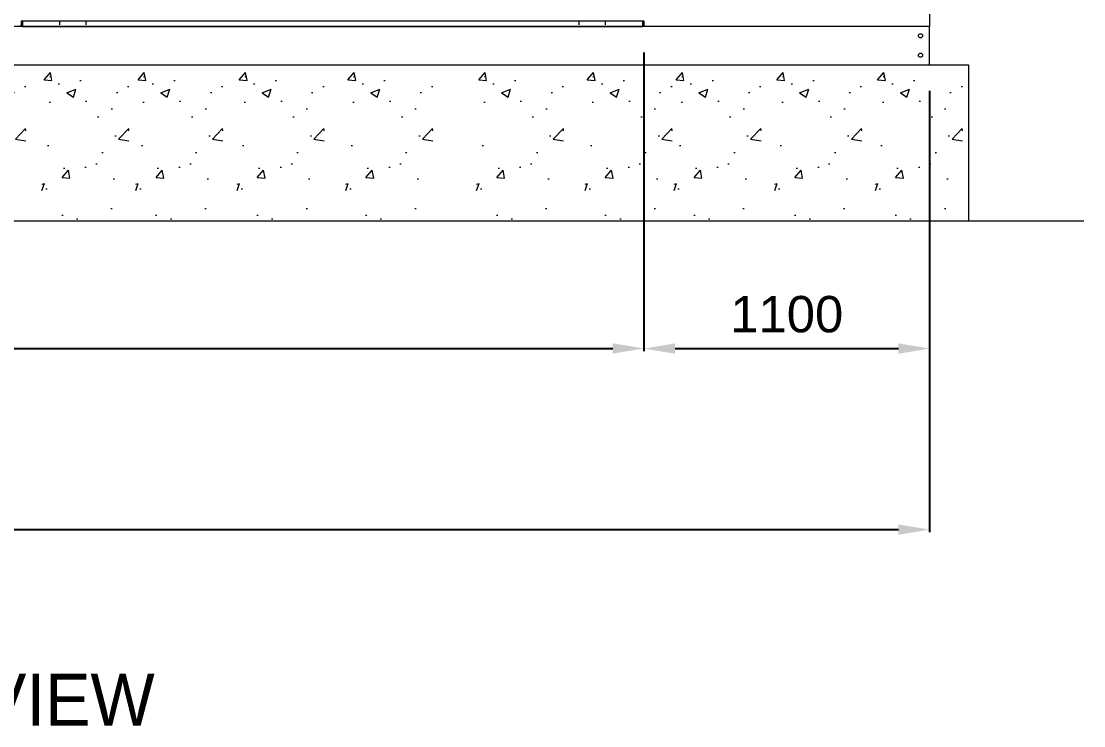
# Model space of a CAD drawing. Header units: millimetres. Extents: x -664082 to 30827, y -141530 to 21962.
# Drawn here: x 14515 to 18606, y 6056 to 8769 of the extents above; entities that cross this region are included whole.
import ezdxf
from ezdxf.enums import TextEntityAlignment as Align

# ---------------------------------------------------------------- set-up
doc = ezdxf.new("R2010")
doc.units = ezdxf.units.MM
doc.layers.add('냉각탑_text', color=3, linetype='Continuous')
doc.layers.add('냉각탑_기초', color=23, linetype='Continuous')
doc.styles.get("Standard").update_dxf_attribs({"font": 'arial.ttf'})
doc.styles.add('돋움', font='Dotum.ttf')
doc.dimstyles.new('1.40', dxfattribs={"dimscale": 20, "dimtxt": 1.5, "dimasz": 1, "dimexe": 0.5, "dimexo": 0.5, "dimgap": 0.5, "dimtad": 1, "dimdec": 0, "dimzin": 0, "dimdsep": 46, "dimtxsty": 'Standard', "dimcen": 0, "dimclrd": 2, "dimclre": 2, "dimclrt": 3, "dimadec": 0, "dimazin": 0, "dimtfac": 1, "dimtdec": 0, "dimtmove": 0, "dimatfit": 0, "dimfxl": 1, "dimtolj": 1, "dimtzin": 0, "dimlwd": -1, "dimlwe": -1, "dimarcsym": 0})

# ---------------------------------------------------------------- blocks, each defined once
blk = doc.blocks.new('*D389')
at = {"color": 2, "transparency": 16777216}
for p, q in [((16912.8, 8649.3), (16912.8, 7498.9)), ((18012.8, 8500.9), (18012.8, 7498.9)), ((17032.8, 7508.9), (17892.8, 7508.9))]:
    blk.add_line(p, q, dxfattribs=at)
for points in [[(17032.8, 7528.9), (17032.8, 7488.9), (16912.8, 7508.9)], [(17892.8, 7528.9), (17892.8, 7488.9), (18012.8, 7508.9)]]:
    blk.add_solid(points, dxfattribs=at)
at = {"layer": 'Defpoints', "color": 0, "transparency": 16777216}
for p in [(16912.8, 8749.3), (18012.8, 8600.9), (18012.8, 7508.9)]:
    blk.add_point(p, dxfattribs=at)
at = {"color": 3, "lineweight": 5, "transparency": 16777216, "insert": (17462.8, 7640.4), "char_height": 140, "attachment_point": 5}
blk.add_mtext('\\A1;1100', dxfattribs=at)
blk = doc.blocks.new('*D387')
at = {"color": 2, "transparency": 16777216}
for p, q in [((11512.8, 8649.3), (11512.8, 7499.2)), ((16912.8, 8649.3), (16912.8, 7499.2)), ((11632.8, 7509.2), (16792.8, 7509.2))]:
    blk.add_line(p, q, dxfattribs=at)
for points in [[(11632.8, 7529.2), (11632.8, 7489.2), (11512.8, 7509.2)], [(16792.8, 7529.2), (16792.8, 7489.2), (16912.8, 7509.2)]]:
    blk.add_solid(points, dxfattribs=at)
at = {"layer": 'Defpoints', "color": 0, "transparency": 16777216}
for p in [(11512.8, 8749.3), (16912.8, 8749.3), (16912.8, 7509.2)]:
    blk.add_point(p, dxfattribs=at)
at = {"color": 3, "lineweight": 5, "transparency": 16777216, "insert": (14212.8, 7640.6), "char_height": 140, "attachment_point": 5}
blk.add_mtext('\\A1;5400', dxfattribs=at)
blk = doc.blocks.new('*D390')
at = {"color": 2, "transparency": 16777216}
for p, q in [((9812.8, 8500.9), (9812.8, 6801.5)), ((18012.8, 8500.9), (18012.8, 6801.5)), ((9932.8, 6811.5), (17892.8, 6811.5))]:
    blk.add_line(p, q, dxfattribs=at)
for points in [[(9932.8, 6831.5), (9932.8, 6791.5), (9812.8, 6811.5)], [(17892.8, 6831.5), (17892.8, 6791.5), (18012.8, 6811.5)]]:
    blk.add_solid(points, dxfattribs=at)
at = {"layer": 'Defpoints', "color": 0, "transparency": 16777216}
for p in [(9812.8, 8600.9), (18012.8, 8600.9), (18012.8, 6811.5)]:
    blk.add_point(p, dxfattribs=at)
at = {"color": 3, "lineweight": 5, "transparency": 16777216, "insert": (13912.8, 6943), "char_height": 140, "attachment_point": 5}
blk.add_mtext('\\A1;8200', dxfattribs=at)
blk = doc.blocks.new('1')
at = {"lineweight": 20}
for p, q in [((18012.8, 12349.3), (18012.8, 8749.3)), ((16912.8, 8749.3), (12012.8, 8749.3)), ((18012.8, 8749.3), (16912.8, 8749.3)), ((9812.8, 8600.9), (18012.8, 8600.9))]:
    blk.add_line(p, q, dxfattribs=at)
at = {"color": 7, "lineweight": 20, "ltscale": 0.34}
for p, q in [((14514.8, 8769.3), (14514.8, 8755.7)), ((14663.8, 8755.7), (14663.8, 8769.3)), ((14763.8, 8769.3), (14763.8, 8755.7)), ((16663.8, 8755.7), (16663.8, 8769.3)), ((16763.8, 8769.3), (16763.8, 8755.7)), ((16912.8, 8755.7), (16912.8, 8769.3))]:
    blk.add_line(p, q, dxfattribs=at)
at = {"color": 7, "lineweight": 20}
for p, q in [((14663.8, 8769.3), (14514.8, 8769.3)), ((16908.1, 8769.3), (14519.5, 8769.3)), ((16663.8, 8769.3), (14763.8, 8769.3)), ((16912.8, 8769.3), (16763.8, 8769.3)), ((16912.8, 8749.3), (14514.8, 8749.3)), ((14519.5, 8749.3), (16908.1, 8749.3))]:
    blk.add_line(p, q, dxfattribs=at)
at = {"color": 7, "lineweight": 20, "ltscale": 0.3825}
for p, q in [((14519.5, 8769.3), (14519.5, 8754)), ((16908.1, 8754), (16908.1, 8769.3))]:
    blk.add_line(p, q, dxfattribs=at)
at = {"color": 7, "lineweight": 20, "ltscale": 0.39}
blk.add_line((16912.8, 8771.3), (16912.8, 8755.7), dxfattribs=at)
at = {"color": 7, "lineweight": 20, "ltscale": 0.00043427}
blk.add_line((16912.8, 8758.8), (16912.8, 8758.8), dxfattribs=at)
at = {"color": 7, "lineweight": 20, "ltscale": 0.16}
for p, q in [((14514.8, 8749.3), (14514.8, 8755.7)), ((16912.8, 8755.7), (16912.8, 8749.3))]:
    blk.add_line(p, q, dxfattribs=at)
at = {"color": 7, "lineweight": 20, "ltscale": 0.1175}
for p, q in [((14519.5, 8749.3), (14519.5, 8754)), ((16908.1, 8749.3), (16908.1, 8754))]:
    blk.add_line(p, q, dxfattribs=at)
at = {"color": 7, "lineweight": 20, "ltscale": 0.000478323}
blk.add_line((14524.4, 8749.3), (14524.4, 8749.3), dxfattribs=at)
at = {"color": 7, "lineweight": 20, "ltscale": 0.000571071}
blk.add_line((14625.1, 8749.3), (14625.2, 8749.3), dxfattribs=at)
at = {"color": 7, "lineweight": 20, "ltscale": 0.000337276}
blk.add_line((14639.6, 8749.3), (14639.6, 8749.3), dxfattribs=at)
at = {"color": 7, "lineweight": 20, "ltscale": 0.000669931}
blk.add_line((15114.7, 8749.3), (15114.7, 8749.3), dxfattribs=at)
at = {"color": 7, "lineweight": 20, "ltscale": 0.000895851}
blk.add_line((15124.4, 8749.3), (15124.4, 8749.3), dxfattribs=at)
at = {"color": 7, "lineweight": 20, "ltscale": 0.000673251}
blk.add_line((15666.6, 8749.3), (15666.6, 8749.3), dxfattribs=at)
at = {"color": 7, "lineweight": 20, "ltscale": 0.000571084}
blk.add_line((15681, 8749.3), (15681, 8749.3), dxfattribs=at)
at = {"color": 7, "lineweight": 20, "ltscale": 0.000197227}
blk.add_line((15761.1, 8749.3), (15761.1, 8749.3), dxfattribs=at)
at = {"color": 7, "lineweight": 20, "ltscale": 0.000670507}
blk.add_line((16303.3, 8749.3), (16303.3, 8749.3), dxfattribs=at)
at = {"color": 7, "lineweight": 20, "ltscale": 0.000335273}
blk.add_line((16313, 8749.3), (16313, 8749.3), dxfattribs=at)
at = {"color": 7, "lineweight": 20, "ltscale": 0.000447819}
blk.add_line((16903.3, 8749.3), (16903.3, 8749.3), dxfattribs=at)
at = {"color": 0, "lineweight": 20}
blk.add_line((18012.8, 8600.9), (18012.8, 8749.3), dxfattribs=at)
at = {"lineweight": 20}
for centre in [(17977.8, 8713.4), (17977.8, 8638.4)]:
    blk.add_circle(centre, 8, dxfattribs=at)
at = {"color": 7, "lineweight": 20}
for centre, radius, start, end in [((14559.5, 8754), 4.7, 269.7272, 270), ((14561.2, 8755.7), 6.4, 269.7738, 270), ((14623.4, 8755.7), 6.4, 270, 270.2365), ((15746.6, 8754), 4.7, 270, 270.2728), ((15793.7, 8755.7), 6.4, 269.7738, 270), ((15855.9, 8755.7), 6.4, 270, 270.2365), ((16754.2, 8755.7), 6.4, 269.7608, 270), ((16816.4, 8755.7), 6.4, 270, 270.229), ((16868.1, 8754), 4.7, 270, 270.2728)]:
    blk.add_arc(centre, radius, start, end, dxfattribs=at)

msp = doc.modelspace()

# ---------------------------------------------------------------- hatches: boundary and pattern name
at = {"layer": '냉각탑_기초', "lineweight": 20, "ltscale": 30}
h = msp.add_hatch(dxfattribs=at)
h.set_pattern_fill('AR-CONC', color=256, scale=50, style=0)
h.set_pattern_definition([(50, (-395.9, -7940.4), (358.63, -31.376), [37.5, -412.5]), (355, (-395.9, -7940.4), (-69.3757, 376.096), [30, -330]), (100.4514, (-366.03, -7943.02), (289.2547, 344.72), [31.87, -350.571]), (46.1842, (-395.9, -7840.4), (533.6205, -82.7595), [56.25, -618.75]), (96.6356, (-351.44, -7847.3), (467.331, 487.059), [47.805, -525.856]), (351.1842, (-395.9, -7840.4), (467.331, 487.059), [45, -495]), (21, (-345.9, -7865.4), (298.4535, -201.3094), [37.5, -412.5]), (326, (-345.9, -7865.4), (121.6577, 362.575), [30, -330]), (71.4514, (-321.04, -7882.18), (420.1113, 161.265), [31.87, -350.571]), (37.5, (-395.91, -7940.4), (6.0799, 166.4469), [0, -326, 0, -335, 0, -331.25]), (7.5, (-395.91, -7940.4), (131.5348, 197.2059), [0, -191, 0, -318.5, 0, -126.25]), (327.5, (-507.41, -7940.4), (266.9112, -11.2774), [0, -125, 0, -390, 0, -517.5]), (317.5, (-557.41, -7940.4), (291.593, 50.0525), [0, -162.5, 0, -259, 0, -367.5])])
h.paths.add_polyline_path([(14532.6, 8600.9), (14197.6, 8600.9), (14197.6, 8000.9), (14532.6, 8000.9)])
h = msp.add_hatch(dxfattribs=at)
h.set_pattern_fill('AR-CONC', color=256, scale=50, style=0)
h.set_pattern_definition([(50, (1.18, -7940.4), (358.63, -31.376), [37.5, -412.5]), (355, (1.18, -7940.4), (-69.3757, 376.096), [30, -330]), (100.4514, (31.06, -7943.02), (289.2547, 344.72), [31.87, -350.571]), (46.1842, (1.18, -7840.4), (533.6205, -82.7595), [56.25, -618.75]), (96.6356, (45.64, -7847.3), (467.331, 487.059), [47.805, -525.856]), (351.1842, (1.2, -7840.4), (467.331, 487.059), [45, -495]), (21, (51.18, -7865.4), (298.4535, -201.3094), [37.5, -412.5]), (326, (51.18, -7865.4), (121.6577, 362.575), [30, -330]), (71.4514, (76.05, -7882.18), (420.1113, 161.265), [31.87, -350.571]), (37.5, (1.18, -7940.4), (6.0799, 166.4469), [0, -326, 0, -335, 0, -331.25]), (7.5, (1.18, -7940.4), (131.5348, 197.2059), [0, -191, 0, -318.5, 0, -126.25]), (327.5, (-110.32, -7940.4), (266.9112, -11.2774), [0, -125, 0, -390, 0, -517.5]), (317.5, (-160.32, -7940.4), (291.593, 50.0525), [0, -162.5, 0, -259, 0, -367.5])])
h.paths.add_polyline_path([(14929.7, 8600.9), (14594.7, 8600.9), (14594.7, 8000.9), (14929.7, 8000.9)])
h = msp.add_hatch(dxfattribs=at)
h.set_pattern_fill('AR-CONC', color=256, scale=50, style=0)
h.set_pattern_definition([(50, (362.8, -7940.4), (358.63, -31.376), [37.5, -412.5]), (355, (362.8, -7940.4), (-69.3757, 376.096), [30, -330]), (100.4514, (392.7, -7943.02), (289.2547, 344.72), [31.87, -350.571]), (46.1842, (362.8, -7840.4), (533.6205, -82.7595), [56.25, -618.75]), (96.6356, (407.3, -7847.3), (467.331, 487.059), [47.805, -525.856]), (351.1842, (362.8, -7840.4), (467.331, 487.059), [45, -495]), (21, (412.8, -7865.4), (298.4535, -201.3094), [37.5, -412.5]), (326, (412.8, -7865.4), (121.6577, 362.575), [30, -330]), (71.4514, (437.68, -7882.18), (420.1113, 161.265), [31.87, -350.571]), (37.5, (362.81, -7940.4), (6.0799, 166.4469), [0, -326, 0, -335, 0, -331.25]), (7.5, (362.81, -7940.4), (131.5348, 197.2059), [0, -191, 0, -318.5, 0, -126.25]), (327.5, (251.31, -7940.4), (266.9112, -11.2774), [0, -125, 0, -390, 0, -517.5]), (317.5, (201.3, -7940.4), (291.593, 50.0525), [0, -162.5, 0, -259, 0, -367.5])])
h.paths.add_polyline_path([(15291.3, 8600.9), (14956.3, 8600.9), (14956.3, 8000.9), (15291.3, 8000.9)])
h = msp.add_hatch(dxfattribs=at)
h.set_pattern_fill('AR-CONC', color=256, scale=50, style=0)
h.set_pattern_definition([(50, (752.8, -7940.4), (358.63, -31.376), [37.5, -412.5]), (355, (752.8, -7940.4), (-69.3757, 376.096), [30, -330]), (100.4514, (782.7, -7943.02), (289.2547, 344.72), [31.87, -350.571]), (46.1842, (752.8, -7840.4), (533.6205, -82.7595), [56.25, -618.75]), (96.6356, (797.3, -7847.3), (467.331, 487.059), [47.805, -525.856]), (351.1842, (752.8, -7840.4), (467.331, 487.059), [45, -495]), (21, (802.8, -7865.4), (298.4535, -201.3094), [37.5, -412.5]), (326, (802.8, -7865.4), (121.6577, 362.575), [30, -330]), (71.4514, (827.68, -7882.18), (420.1113, 161.265), [31.87, -350.571]), (37.5, (752.81, -7940.4), (6.0799, 166.4469), [0, -326, 0, -335, 0, -331.25]), (7.5, (752.8, -7940.4), (131.5348, 197.2059), [0, -191, 0, -318.5, 0, -126.25]), (327.5, (641.31, -7940.4), (266.9112, -11.2774), [0, -125, 0, -390, 0, -517.5]), (317.5, (591.3, -7940.4), (291.593, 50.0525), [0, -162.5, 0, -259, 0, -367.5])])
h.paths.add_polyline_path([(15681.3, 8600.9), (15346.3, 8600.9), (15346.3, 8000.9), (15681.3, 8000.9)])
h = msp.add_hatch(dxfattribs=at)
h.set_pattern_fill('AR-CONC', color=256, scale=50, style=0)
h.set_pattern_definition([(50, (1171.3, -7940.4), (358.63, -31.376), [37.5, -412.5]), (355, (1171.3, -7940.4), (-69.3757, 376.096), [30, -330]), (100.4514, (1201.2, -7943.02), (289.2547, 344.72), [31.87, -350.571]), (46.1842, (1171.3, -7840.4), (533.6205, -82.7595), [56.25, -618.75]), (96.6356, (1215.8, -7847.3), (467.331, 487.059), [47.805, -525.856]), (351.1842, (1171.3, -7840.4), (467.331, 487.059), [45, -495]), (21, (1221.3, -7865.4), (298.4535, -201.3094), [37.5, -412.5]), (326, (1221.3, -7865.4), (121.6577, 362.575), [30, -330]), (71.4514, (1246.2, -7882.18), (420.1113, 161.265), [31.87, -350.571]), (37.5, (1171.31, -7940.4), (6.0799, 166.4469), [0, -326, 0, -335, 0, -331.25]), (7.5, (1171.31, -7940.4), (131.5348, 197.2059), [0, -191, 0, -318.5, 0, -126.25]), (327.5, (1059.81, -7940.4), (266.9112, -11.2774), [0, -125, 0, -390, 0, -517.5]), (317.5, (1009.81, -7940.4), (291.593, 50.0525), [0, -162.5, 0, -259, 0, -367.5])])
h.paths.add_polyline_path([(16099.8, 8600.9), (15764.8, 8600.9), (15764.8, 8000.9), (16099.8, 8000.9)])
h = msp.add_hatch(dxfattribs=at)
h.set_pattern_fill('AR-CONC', color=256, scale=50, style=0)
h.set_pattern_definition([(50, (1675.07, -7940.4), (358.63, -31.376), [37.5, -412.5]), (355, (1675.07, -7940.4), (-69.3757, 376.096), [30, -330]), (100.4514, (1704.95, -7943.02), (289.2547, 344.72), [31.87, -350.571]), (46.1842, (1675.07, -7840.4), (533.6205, -82.7595), [56.25, -618.75]), (96.6356, (1719.54, -7847.3), (467.331, 487.059), [47.805, -525.856]), (351.1842, (1675.07, -7840.4), (467.331, 487.059), [45, -495]), (21, (1725.07, -7865.4), (298.4535, -201.3094), [37.5, -412.5]), (326, (1725.07, -7865.4), (121.6577, 362.575), [30, -330]), (71.4514, (1749.94, -7882.18), (420.1113, 161.265), [31.87, -350.571]), (37.5, (1675.07, -7940.4), (6.0799, 166.4469), [0, -326, 0, -335, 0, -331.25]), (7.5, (1675.07, -7940.4), (131.5348, 197.2059), [0, -191, 0, -318.5, 0, -126.25]), (327.5, (1563.57, -7940.4), (266.9112, -11.2774), [0, -125, 0, -390, 0, -517.5]), (317.5, (1513.57, -7940.4), (291.593, 50.0525), [0, -162.5, 0, -259, 0, -367.5])])
h.paths.add_polyline_path([(16603.6, 8600.9), (16268.6, 8600.9), (16268.6, 8000.9), (16603.6, 8000.9)])
h = msp.add_hatch(dxfattribs=at)
h.set_pattern_fill('AR-CONC', color=256, scale=50, style=0)
h.set_pattern_definition([(50, (2092.98, -7940.4), (358.63, -31.376), [37.5, -412.5]), (355, (2092.98, -7940.4), (-69.3757, 376.096), [30, -330]), (100.4514, (2122.87, -7943.02), (289.2547, 344.72), [31.87, -350.571]), (46.1842, (2093, -7840.4), (533.6205, -82.7595), [56.25, -618.75]), (96.6356, (2137.45, -7847.3), (467.331, 487.059), [47.805, -525.856]), (351.1842, (2093, -7840.4), (467.331, 487.059), [45, -495]), (21, (2142.98, -7865.4), (298.4535, -201.3094), [37.5, -412.5]), (326, (2142.98, -7865.4), (121.6577, 362.575), [30, -330]), (71.4514, (2167.85, -7882.18), (420.1113, 161.265), [31.87, -350.571]), (37.5, (2092.98, -7940.4), (6.0799, 166.4469), [0, -326, 0, -335, 0, -331.25]), (7.5, (2092.98, -7940.4), (131.5348, 197.2059), [0, -191, 0, -318.5, 0, -126.25]), (327.5, (1981.48, -7940.4), (266.9112, -11.2774), [0, -125, 0, -390, 0, -517.5]), (317.5, (1931.48, -7940.4), (291.593, 50.0525), [0, -162.5, 0, -259, 0, -367.5])])
h.paths.add_polyline_path([(17021.5, 8600.9), (16686.5, 8600.9), (16686.5, 8000.9), (17021.5, 8000.9)])
h = msp.add_hatch(dxfattribs=at)
h.set_pattern_fill('AR-CONC', color=256, scale=50, style=0)
h.set_pattern_definition([(50, (2435.05, -7940.4), (358.63, -31.376), [37.5, -412.5]), (355, (2435.05, -7940.4), (-69.3757, 376.096), [30, -330]), (100.4514, (2464.93, -7943.02), (289.2547, 344.72), [31.87, -350.571]), (46.1842, (2435.05, -7840.4), (533.6205, -82.7595), [56.25, -618.75]), (96.6356, (2479.5, -7847.3), (467.331, 487.059), [47.805, -525.856]), (351.1842, (2435.05, -7840.4), (467.331, 487.059), [45, -495]), (21, (2485.05, -7865.4), (298.4535, -201.3094), [37.5, -412.5]), (326, (2485.05, -7865.4), (121.6577, 362.575), [30, -330]), (71.4514, (2509.92, -7882.18), (420.1113, 161.265), [31.87, -350.571]), (37.5, (2435.05, -7940.4), (6.0799, 166.4469), [0, -326, 0, -335, 0, -331.25]), (7.5, (2435.05, -7940.4), (131.5348, 197.2059), [0, -191, 0, -318.5, 0, -126.25]), (327.5, (2323.55, -7940.4), (266.9112, -11.2774), [0, -125, 0, -390, 0, -517.5]), (317.5, (2273.55, -7940.4), (291.593, 50.0525), [0, -162.5, 0, -259, 0, -367.5])])
h.paths.add_polyline_path([(17363.6, 8600.9), (17028.6, 8600.9), (17028.6, 8000.9), (17363.6, 8000.9)])
h = msp.add_hatch(dxfattribs=at)
h.set_pattern_fill('AR-CONC', color=256, scale=50, style=0)
h.set_pattern_definition([(50, (2822.9, -7940.4), (358.63, -31.376), [37.5, -412.5]), (355, (2822.9, -7940.4), (-69.3757, 376.096), [30, -330]), (100.4514, (2852.8, -7943.02), (289.2547, 344.72), [31.87, -350.571]), (46.1842, (2822.9, -7840.4), (533.6205, -82.7595), [56.25, -618.75]), (96.6356, (2867.4, -7847.3), (467.331, 487.059), [47.805, -525.856]), (351.1842, (2822.9, -7840.4), (467.331, 487.059), [45, -495]), (21, (2872.9, -7865.4), (298.4535, -201.3094), [37.5, -412.5]), (326, (2872.9, -7865.4), (121.6577, 362.575), [30, -330]), (71.4514, (2897.8, -7882.18), (420.1113, 161.265), [31.87, -350.571]), (37.5, (2822.91, -7940.4), (6.0799, 166.4469), [0, -326, 0, -335, 0, -331.25]), (7.5, (2822.91, -7940.4), (131.5348, 197.2059), [0, -191, 0, -318.5, 0, -126.25]), (327.5, (2711.41, -7940.4), (266.9112, -11.2774), [0, -125, 0, -390, 0, -517.5]), (317.5, (2661.41, -7940.4), (291.593, 50.0525), [0, -162.5, 0, -259, 0, -367.5])])
h.paths.add_polyline_path([(17751.4, 8600.9), (17416.4, 8600.9), (17416.4, 8000.9), (17751.4, 8000.9)])
h = msp.add_hatch(dxfattribs=at)
h.set_pattern_fill('AR-CONC', color=256, scale=50, style=0)
h.set_pattern_definition([(50, (3210.78, -7940.4), (358.63, -31.376), [37.5, -412.5]), (355, (3210.78, -7940.4), (-69.3757, 376.096), [30, -330]), (100.4514, (3240.66, -7943.02), (289.2547, 344.72), [31.87, -350.571]), (46.1842, (3210.78, -7840.4), (533.6205, -82.7595), [56.25, -618.75]), (96.6356, (3255.25, -7847.3), (467.331, 487.059), [47.805, -525.856]), (351.1842, (3210.8, -7840.4), (467.331, 487.059), [45, -495]), (21, (3260.78, -7865.4), (298.4535, -201.3094), [37.5, -412.5]), (326, (3260.78, -7865.4), (121.6577, 362.575), [30, -330]), (71.4514, (3285.65, -7882.18), (420.1113, 161.265), [31.87, -350.571]), (37.5, (3210.78, -7940.4), (6.0799, 166.4469), [0, -326, 0, -335, 0, -331.25]), (7.5, (3210.78, -7940.4), (131.5348, 197.2059), [0, -191, 0, -318.5, 0, -126.25]), (327.5, (3099.28, -7940.4), (266.9112, -11.2774), [0, -125, 0, -390, 0, -517.5]), (317.5, (3049.28, -7940.4), (291.593, 50.0525), [0, -162.5, 0, -259, 0, -367.5])])
h.paths.add_polyline_path([(18139.3, 8600.9), (17804.3, 8600.9), (17804.3, 8000.9), (18139.3, 8000.9)])

# ---------------------------------------------------------------- linework, layer by layer
for p, q in [((9662.8, 8600.9), (18162.8, 8600.9)), ((18162.8, 8600.9), (18162.8, 8000.9)), ((9476.3, 8000.9), (18606.5, 8000.9))]:
    msp.add_line(p, q, dxfattribs=at)

# ---------------------------------------------------------------- block references
msp.add_blockref('1', (0, 0))

# ---------------------------------------------------------------- texts
at = {"layer": '냉각탑_text', "style": '돋움'}
msp.add_text('LEFT VIEW', height=199.97, dxfattribs=at).set_placement((14338.1, 6156.3), align=Align.MIDDLE_CENTER)

# ---------------------------------------------------------------- dimensions: what is measured, and where the dimension line sits
at = {"lineweight": 5}
for base, p1, p2, picture, middle in [((16912.8, 7509.2), (11512.8, 8749.3), (16912.8, 8749.3), '*D387', (14212.8, 7640.6)), ((18012.8, 7508.9), (16912.8, 8749.3), (18012.8, 8600.9), '*D389', (17462.8, 7640.4)), ((18012.8, 6811.5), (9812.8, 8600.9), (18012.8, 8600.9), '*D390', (13912.8, 6943))]:
    dim = msp.add_linear_dim(base=base, p1=p1, p2=p2, dimstyle='1.40', override={"dimtxt": 7, "dimasz": 6, "dimexo": 5, "dimgap": 3}, dxfattribs=at)
    dim.commit()
    dim.dimension.update_dxf_attribs({"geometry": picture, "text_midpoint": middle})

doc.saveas('drawing.dxf')
